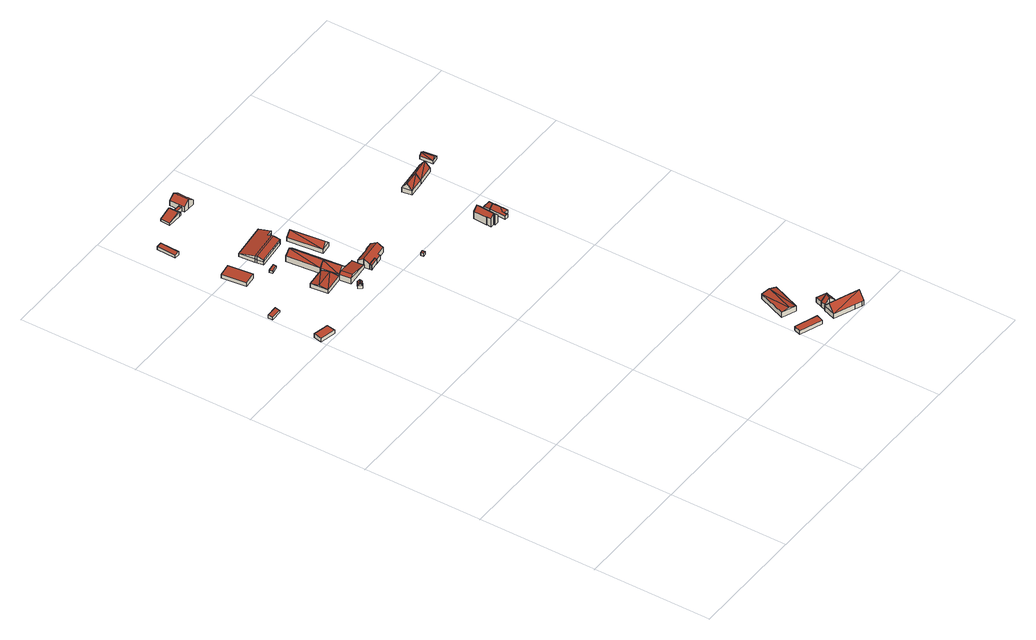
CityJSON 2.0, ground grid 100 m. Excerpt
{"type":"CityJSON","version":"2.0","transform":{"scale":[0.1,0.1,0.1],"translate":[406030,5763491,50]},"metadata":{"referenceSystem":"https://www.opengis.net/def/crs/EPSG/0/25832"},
"CityObjects":{
"building1":{"type":"Building","attributes":{"Gemeindeschluessel":"05515000","Geometrietyp2DReferenz":"3000","function":"31001_2700","roofType":"1000","measuredHeight":3.49},"geometry":[{"type":"Solid","lod":"2","boundaries":[[[[0,1,2,3]],[[4,5,1,0]],[[6,7,5,4]],[[3,2,7,6]],[[4,0,3,6]],[[1,5,7,2]]]],"semantics":{"surfaces":[{"type":"WallSurface"},{"type":"RoofSurface"},{"type":"GroundSurface"}],"values":[[0,0,0,0,1,2]]}}]},
"building2":{"type":"Building","attributes":{"Gemeindeschluessel":"05515000","Geometrietyp2DReferenz":"3000","function":"31001_2700","roofType":"2100","measuredHeight":2.77},"geometry":[{"type":"Solid","lod":"2","boundaries":[[[[8,9,10,11]],[[12,13,9,8]],[[14,15,13,12]],[[11,10,15,14]],[[12,8,11,14]],[[9,13,15,10]]]],"semantics":{"surfaces":[{"type":"WallSurface"},{"type":"RoofSurface"},{"type":"GroundSurface"}],"values":[[0,0,0,0,1,2]]}}]},
"building3":{"type":"Building","attributes":{"Gemeindeschluessel":"05515000","Geometrietyp2DReferenz":"3000","function":"31001_2700","roofType":"2100","measuredHeight":4.56},"geometry":[{"type":"Solid","lod":"2","boundaries":[[[[16,17,18,19]],[[20,21,17,16]],[[22,23,21,20]],[[19,18,23,22]],[[20,16,19,22]],[[17,21,23,18]]]],"semantics":{"surfaces":[{"type":"WallSurface"},{"type":"RoofSurface"},{"type":"GroundSurface"}],"values":[[0,0,0,0,1,2]]}}]},
"building4":{"type":"Building","attributes":{"Gemeindeschluessel":"05515000","Geometrietyp2DReferenz":"3000","function":"31001_2700","roofType":"3100","measuredHeight":4.86},"geometry":[{"type":"Solid","lod":"2","boundaries":[[[[24,25,26,27]],[[28,29,25,24]],[[30,31,29,28]],[[27,26,31,30]],[[24,32,28]],[[30,33,27]],[[24,27,33]],[[33,32,24]],[[32,33,30]],[[30,28,32]],[[25,29,31,26]]]],"semantics":{"surfaces":[{"type":"WallSurface"},{"type":"RoofSurface"},{"type":"GroundSurface"}],"values":[[0,0,0,0,0,0,1,1,1,1,2]]}}]},
"building5":{"type":"Building","attributes":{"Gemeindeschluessel":"05515000","Geometrietyp2DReferenz":"3000","function":"31001_2700","roofType":"2100","measuredHeight":2.94},"geometry":[{"type":"Solid","lod":"2","boundaries":[[[[34,35,36,37]],[[38,39,35,34]],[[40,41,39,38]],[[37,36,41,40]],[[38,34,37,40]],[[35,39,41,36]]]],"semantics":{"surfaces":[{"type":"WallSurface"},{"type":"RoofSurface"},{"type":"GroundSurface"}],"values":[[0,0,0,0,1,2]]}}]},
"building6":{"type":"Building","attributes":{"Gemeindeschluessel":"05515000","Geometrietyp2DReferenz":"3000","function":"31001_2700","roofType":"2100","measuredHeight":2.38},"geometry":[{"type":"Solid","lod":"2","boundaries":[[[[42,43,44,45]],[[46,47,43,42]],[[48,49,47,46]],[[45,44,49,48]],[[46,42,45,48]],[[43,47,49,44]]]],"semantics":{"surfaces":[{"type":"WallSurface"},{"type":"RoofSurface"},{"type":"GroundSurface"}],"values":[[0,0,0,0,1,2]]}}]},
"building7":{"type":"Building","attributes":{"Gemeindeschluessel":"05515000","Geometrietyp2DReferenz":"3000","function":"31001_2700","roofType":"3100","measuredHeight":4.41},"geometry":[{"type":"Solid","lod":"2","boundaries":[[[[50,51,52,53]],[[54,55,51,50]],[[56,57,55,54]],[[53,52,57,56]],[[50,58,54]],[[56,59,53]],[[50,53,59]],[[59,58,50]],[[58,59,56]],[[56,54,58]],[[51,55,57,52]]]],"semantics":{"surfaces":[{"type":"WallSurface"},{"type":"RoofSurface"},{"type":"GroundSurface"}],"values":[[0,0,0,0,0,0,1,1,1,1,2]]}}]},
"building8":{"type":"Building","attributes":{"Gemeindeschluessel":"05515000","Geometrietyp2DReferenz":"3000","function":"31001_3060","roofType":"5000","measuredHeight":8.97},"address":[{"country":"Germany","locality":"Münster","thoroughfareNumber":"130a","thoroughfareName":"Ashölterweg"}],"geometry":[{"type":"Solid","lod":"2","boundaries":[[[[60,61,62,63]],[[64,65,61,60]],[[66,26,65,64]],[[67,31,26,66]],[[63,62,31,67]],[[66,68,69]],[[67,66,69]],[[69,63,67]],[[68,64,60]],[[60,69,68]],[[63,69,60]],[[64,68,66]],[[61,65,26,31,62]]]],"semantics":{"surfaces":[{"type":"WallSurface"},{"type":"RoofSurface"},{"type":"GroundSurface"}],"values":[[0,0,0,0,0,1,1,1,1,1,0,0,2]]}}]},
"building9":{"type":"Building","attributes":{"Gemeindeschluessel":"05515000","Geometrietyp2DReferenz":"3000","function":"31001_2700","roofType":"5000","measuredHeight":7.01},"geometry":[{"type":"Solid","lod":"2","boundaries":[[[[70,71,72,73]],[[74,26,71,70]],[[64,65,26,74]],[[75,76,65,64]],[[77,78,76,75]],[[79,80,78,77]],[[81,82,80,79]],[[73,72,82,81]],[[83,84,74,70]],[[79,77,75,64,84,83,73,81]],[[73,83,70]],[[74,84,64]],[[71,26,65,76,78,80,82,72]]]],"semantics":{"surfaces":[{"type":"WallSurface"},{"type":"RoofSurface"},{"type":"GroundSurface"}],"values":[[0,0,0,0,0,0,0,0,1,1,0,0,2]]}}]},
"building10":{"type":"Building","attributes":{"Gemeindeschluessel":"05515000","Geometrietyp2DReferenz":"3000","function":"31001_2700","roofType":"3100","measuredHeight":9.03},"geometry":[{"type":"Solid","lod":"2","boundaries":[[[[85,86,62,63]],[[87,88,86,85]],[[60,61,88,87]],[[63,62,61,60]],[[85,89,87]],[[60,69,63]],[[63,69,89]],[[89,85,63]],[[69,60,87]],[[87,89,69]],[[86,88,61,62]]]],"semantics":{"surfaces":[{"type":"WallSurface"},{"type":"RoofSurface"},{"type":"GroundSurface"}],"values":[[0,0,0,0,0,0,1,1,1,1,2]]}}]},
"building11":{"type":"Building","attributes":{"Gemeindeschluessel":"05515000","Geometrietyp2DReferenz":"3000","function":"31001_3060","roofType":"5000","measuredHeight":6.04},"geometry":[{"type":"Solid","lod":"2","boundaries":[[[[90,91,92,93]],[[94,95,91,90]],[[96,97,95,94]],[[98,99,97,96]],[[100,101,99,98]],[[102,103,101,100]],[[104,105,103,102]],[[106,107,105,104]],[[108,109,107,106]],[[93,92,109,108]],[[110,93,108,111,112,113]],[[114,115,116,117]],[[118,112,111,115,114]],[[112,118,98,96]],[[118,114,117,100,98]],[[117,116,102,100]],[[116,115,104,102]],[[115,111,106,104]],[[113,112,96,94]],[[111,108,106]],[[110,113,94,90]],[[110,90,93]],[[91,95,97,99,101,103,105,107,109,92]]]],"semantics":{"surfaces":[{"type":"WallSurface"},{"type":"RoofSurface"},{"type":"GroundSurface"}],"values":[[0,0,0,0,0,0,0,0,0,0,1,1,1,0,0,0,0,0,0,0,0,0,2]]}}]},
"building12":{"type":"Building","attributes":{"Gemeindeschluessel":"05515000","Geometrietyp2DReferenz":"3000","function":"51009_1610","roofType":"2100","measuredHeight":4.67},"geometry":[{"type":"Solid","lod":"2","boundaries":[[[[119,120,121,122]],[[123,124,120,119]],[[125,126,124,123]],[[122,121,126,125]],[[123,119,122,125]],[[120,124,126,121]]]],"semantics":{"surfaces":[{"type":"WallSurface"},{"type":"RoofSurface"},{"type":"GroundSurface"}],"values":[[0,0,0,0,1,2]]}}]},
"building13":{"type":"Building","attributes":{"Gemeindeschluessel":"05515000","Geometrietyp2DReferenz":"3000","function":"31001_1000","roofType":"3100","measuredHeight":7.92},"address":[{"country":"Germany","locality":"Münster","thoroughfareNumber":"130","thoroughfareName":"Ashölterweg"}],"geometry":[{"type":"Solid","lod":"2","boundaries":[[[[127,128,129,130]],[[131,132,128,127]],[[133,134,132,131]],[[135,136,134,133]],[[137,138,136,135]],[[139,140,138,137]],[[141,142,140,139]],[[143,144,142,141]],[[145,146,144,143]],[[147,148,146,145]],[[149,150,148,147]],[[151,152,150,149]],[[153,154,152,151]],[[155,156,154,153]],[[157,158,156,155]],[[130,129,158,157]],[[151,149,147,145,143,141,153]],[[139,137,135,133,131,127,130,157,155,153,141]],[[128,132,134,136,138,140,142,144,146,148,150,152,154,156,158,129]]]],"semantics":{"surfaces":[{"type":"WallSurface"},{"type":"RoofSurface"},{"type":"GroundSurface"}],"values":[[0,0,0,0,0,0,0,0,0,0,0,0,0,0,0,0,1,1,2]]}}]},
"building14":{"type":"Building","attributes":{"Gemeindeschluessel":"05515000","Geometrietyp2DReferenz":"3000","function":"31001_3060","roofType":"3100","measuredHeight":7.91},"address":[{"country":"Germany","locality":"Münster","thoroughfareNumber":"128","thoroughfareName":"Ashölterweg"}],"geometry":[{"type":"Solid","lod":"2","boundaries":[[[[159,160,161,162]],[[163,164,160,159]],[[165,166,164,163]],[[162,161,166,165]],[[159,167,163]],[[165,168,162]],[[162,168,167]],[[167,159,162]],[[168,165,163]],[[163,167,168]],[[160,164,166,161]]]],"semantics":{"surfaces":[{"type":"WallSurface"},{"type":"RoofSurface"},{"type":"GroundSurface"}],"values":[[0,0,0,0,0,0,1,1,1,1,2]]}}]},
"building15":{"type":"Building","attributes":{"Gemeindeschluessel":"05515000","Geometrietyp2DReferenz":"3000","function":"31001_2700"},"children":["building15-1","building15-2"]},
"building15-1":{"type":"BuildingPart","attributes":{"roofType":"1000","measuredHeight":3.3},"parents":["building15"],"geometry":[{"type":"Solid","lod":"2","boundaries":[[[[169,170,171,172]],[[173,174,170,169]],[[175,176,174,173]],[[177,178,176,175]],[[179,180,178,177]],[[177,175,173,169,172,179]],[[170,174,176,178,180,171]],[[180,179,172,171]]]],"semantics":{"surfaces":[{"type":"WallSurface"},{"type":"RoofSurface"},{"type":"GroundSurface"},{"type":"ClosureSurface"}],"values":[[0,0,0,0,0,1,2,3]]}}]},
"building15-2":{"type":"BuildingPart","attributes":{"roofType":"3100","measuredHeight":5.28},"parents":["building15"],"geometry":[{"type":"Solid","lod":"2","boundaries":[[[[181,182,183,184]],[[185,186,182,181]],[[184,183,180,179,187]],[[181,188,185]],[[187,189,184]],[[184,189,188,181]],[[185,188,189,187]],[[182,186,171,180,183]],[[179,172,171,186,185,187]],[[180,171,172,179]]]],"semantics":{"surfaces":[{"type":"WallSurface"},{"type":"RoofSurface"},{"type":"GroundSurface"},{"type":"ClosureSurface"}],"values":[[0,0,0,0,0,1,1,2,0,3]]}}]},
"building16":{"type":"Building","attributes":{"Gemeindeschluessel":"05515000","Geometrietyp2DReferenz":"3000","function":"31001_2500","roofType":"1000","measuredHeight":2.55},"address":[{"country":"Germany","locality":"Münster","thoroughfareNumber":"130b","thoroughfareName":"Ashölterweg"}],"geometry":[{"type":"Solid","lod":"2","boundaries":[[[[190,191,192,193]],[[194,195,191,190]],[[196,197,195,194]],[[193,192,197,196]],[[194,190,193,196]],[[191,195,197,192]]]],"semantics":{"surfaces":[{"type":"WallSurface"},{"type":"RoofSurface"},{"type":"GroundSurface"}],"values":[[0,0,0,0,1,2]]}}]},
"building17":{"type":"Building","attributes":{"Gemeindeschluessel":"05515000","Geometrietyp2DReferenz":"3000","function":"31001_1000","roofType":"3100","measuredHeight":8.44},"address":[{"country":"Germany","locality":"Münster","thoroughfareNumber":"120","thoroughfareName":"Ashölterweg"}],"geometry":[{"type":"Solid","lod":"2","boundaries":[[[[198,199,200,201]],[[202,203,199,198]],[[204,205,203,202]],[[206,207,205,204]],[[208,209,207,206]],[[210,211,209,208]],[[212,213,211,210]],[[214,215,213,212]],[[216,217,215,214]],[[201,200,217,216]],[[210,208,206,204,202,212]],[[198,201,216,214,212,202]],[[199,203,205,207,209,211,213,215,217,200]]]],"semantics":{"surfaces":[{"type":"WallSurface"},{"type":"RoofSurface"},{"type":"GroundSurface"}],"values":[[0,0,0,0,0,0,0,0,0,0,1,1,2]]}}]},
"building18":{"type":"Building","attributes":{"Gemeindeschluessel":"05515000","Geometrietyp2DReferenz":"3000","function":"51003_1201","roofType":"1000","measuredHeight":3.45},"geometry":[{"type":"Solid","lod":"2","boundaries":[[[[218,219,220,221]],[[222,223,219,218]],[[224,225,223,222]],[[221,220,225,224]],[[222,218,221,224]],[[219,223,225,220]]]],"semantics":{"surfaces":[{"type":"WallSurface"},{"type":"RoofSurface"},{"type":"GroundSurface"}],"values":[[0,0,0,0,1,2]]}}]},
"building19":{"type":"Building","attributes":{"Gemeindeschluessel":"05515000","Geometrietyp2DReferenz":"3000","function":"31001_2700","roofType":"3100","measuredHeight":6.34},"geometry":[{"type":"Solid","lod":"2","boundaries":[[[[226,227,228,229]],[[230,231,227,226]],[[232,233,231,230]],[[229,228,233,232]],[[226,234,230]],[[232,235,229]],[[235,234,226]],[[226,229,235]],[[232,230,234]],[[234,235,232]],[[227,231,233,228]]]],"semantics":{"surfaces":[{"type":"WallSurface"},{"type":"RoofSurface"},{"type":"GroundSurface"}],"values":[[0,0,0,0,0,0,1,1,1,1,2]]}}]},
"building20":{"type":"Building","attributes":{"Gemeindeschluessel":"05515000","Geometrietyp2DReferenz":"3000","function":"31001_2700"},"children":["building20-1","building20-2"]},
"building20-1":{"type":"BuildingPart","attributes":{"roofType":"3100","measuredHeight":10.09},"parents":["building20"],"geometry":[{"type":"Solid","lod":"2","boundaries":[[[[236,237,238,239]],[[240,241,237,236]],[[242,243,241,240]],[[244,245,246,243,242]],[[247,248,249,250,251]],[[239,238,248,247]],[[244,242,240,236,239,252]],[[247,251,252,239]],[[237,241,243,246,253,249,248,238]],[[245,244,252,254]],[[246,245,254,253]],[[250,254,252,251]],[[254,250,249,253]]]],"semantics":{"surfaces":[{"type":"WallSurface"},{"type":"RoofSurface"},{"type":"GroundSurface"},{"type":"ClosureSurface"}],"values":[[0,0,0,0,0,0,1,1,2,0,3,0,3]]}}]},
"building20-2":{"type":"BuildingPart","attributes":{"roofType":"3100","measuredHeight":10.87},"parents":["building20"],"geometry":[{"type":"Solid","lod":"2","boundaries":[[[[255,256,246,245]],[[257,258,256,255]],[[259,260,258,257]],[[261,262,260,259]],[[263,264,262,261]],[[265,266,264,263]],[[267,268,266,265]],[[250,249,268,267]],[[269,270,271,272,273]],[[245,254,250,273,272,255]],[[263,272,271]],[[263,261,259,257,272]],[[270,269,267,265]],[[271,270,265,263]],[[269,273,250,267]],[[272,257,255]],[[256,258,260,262,264,266,268,249,253,246]],[[253,254,245,246]],[[249,250,254,253]]]],"semantics":{"surfaces":[{"type":"WallSurface"},{"type":"RoofSurface"},{"type":"GroundSurface"},{"type":"ClosureSurface"}],"values":[[0,0,0,0,0,0,0,0,1,1,1,1,0,0,0,0,2,3,3]]}}]},
"building21":{"type":"Building","attributes":{"Gemeindeschluessel":"05515000","Geometrietyp2DReferenz":"3000","function":"51009_1611","roofType":"2100","measuredHeight":4.72},"geometry":[{"type":"Solid","lod":"2","boundaries":[[[[274,275,276,277]],[[278,279,275,274]],[[280,281,279,278]],[[282,283,281,280]],[[284,285,283,282]],[[277,276,285,284]],[[282,280,278,274,277,284]],[[275,279,281,283,285,276]]]],"semantics":{"surfaces":[{"type":"WallSurface"},{"type":"RoofSurface"},{"type":"GroundSurface"}],"values":[[0,0,0,0,0,0,1,2]]}}]},
"building22":{"type":"Building","attributes":{"Gemeindeschluessel":"05515000","Geometrietyp2DReferenz":"3000","function":"31001_1000","roofType":"3100","measuredHeight":10.76},"address":[{"country":"Germany","locality":"Münster","thoroughfareNumber":"107","thoroughfareName":"Messingweg"}],"geometry":[{"type":"Solid","lod":"2","boundaries":[[[[286,287,288,289]],[[290,291,287,286]],[[292,293,291,290]],[[294,295,293,292]],[[296,297,295,294]],[[298,299,297,296]],[[300,301,299,298]],[[302,303,301,300]],[[304,305,303,302]],[[306,307,305,304]],[[308,309,307,306]],[[289,288,309,308]],[[302,300,298,296,294,304]],[[292,290,286,289,308,306,304,294]],[[287,291,293,295,297,299,301,303,305,307,309,288]]]],"semantics":{"surfaces":[{"type":"WallSurface"},{"type":"RoofSurface"},{"type":"GroundSurface"}],"values":[[0,0,0,0,0,0,0,0,0,0,0,0,1,1,2]]}}]},
"building23":{"type":"Building","attributes":{"Gemeindeschluessel":"05515000","Geometrietyp2DReferenz":"3000","function":"31001_1310","roofType":"5000","measuredHeight":6.04},"geometry":[{"type":"Solid","lod":"2","boundaries":[[[[310,311,312,313]],[[314,315,311,310]],[[316,317,315,314]],[[318,319,317,316]],[[320,321,319,318]],[[313,312,321,320]],[[320,318,322]],[[323,324,322,318,316,325]],[[316,314,325]],[[325,314,310,323]],[[323,310,313,324]],[[324,313,320,322]],[[311,315,317,319,321,312]]]],"semantics":{"surfaces":[{"type":"WallSurface"},{"type":"RoofSurface"},{"type":"GroundSurface"}],"values":[[0,0,0,0,0,0,0,1,0,1,1,1,2]]}}]},
"building24":{"type":"Building","attributes":{"Gemeindeschluessel":"05515000","Geometrietyp2DReferenz":"3000","function":"51009_1610","roofType":"2100","measuredHeight":2.93},"geometry":[{"type":"Solid","lod":"2","boundaries":[[[[326,327,328,329]],[[330,331,327,326]],[[332,333,331,330]],[[329,328,333,332]],[[330,326,329,332]],[[327,331,333,328]]]],"semantics":{"surfaces":[{"type":"WallSurface"},{"type":"RoofSurface"},{"type":"GroundSurface"}],"values":[[0,0,0,0,1,2]]}}]},
"building25":{"type":"Building","attributes":{"Gemeindeschluessel":"05515000","Geometrietyp2DReferenz":"3000","function":"31001_1000","roofType":"3100","measuredHeight":8.9},"address":[{"country":"Germany","locality":"Münster","thoroughfareNumber":"101","thoroughfareName":"Messingweg"}],"geometry":[{"type":"Solid","lod":"2","boundaries":[[[[334,335,336,337]],[[338,339,335,334]],[[340,341,339,338]],[[337,336,341,340]],[[334,342,338]],[[340,343,337]],[[343,342,334]],[[334,337,343]],[[342,343,340]],[[340,338,342]],[[335,339,341,336]]]],"semantics":{"surfaces":[{"type":"WallSurface"},{"type":"RoofSurface"},{"type":"GroundSurface"}],"values":[[0,0,0,0,0,0,1,1,1,1,2]]}}]},
"building26":{"type":"Building","attributes":{"Gemeindeschluessel":"05515000","Geometrietyp2DReferenz":"3000","function":"31001_1000","roofType":"3100","measuredHeight":8.85},"address":[{"country":"Germany","locality":"Münster","thoroughfareNumber":"103","thoroughfareName":"Messingweg"}],"geometry":[{"type":"Solid","lod":"2","boundaries":[[[[344,345,341,340]],[[346,347,345,344]],[[337,336,347,346]],[[340,341,336,337]],[[344,348,346]],[[337,343,340]],[[343,348,344]],[[344,340,343]],[[348,343,337]],[[337,346,348]],[[345,347,336,341]]]],"semantics":{"surfaces":[{"type":"WallSurface"},{"type":"RoofSurface"},{"type":"GroundSurface"}],"values":[[0,0,0,0,0,0,1,1,1,1,2]]}}]},
"building27":{"type":"Building","attributes":{"Gemeindeschluessel":"05515000","Geometrietyp2DReferenz":"3000","function":"31001_1310","roofType":"3100","measuredHeight":4.49},"geometry":[{"type":"Solid","lod":"2","boundaries":[[[[349,350,351,352]],[[353,354,350,349]],[[355,356,354,353]],[[352,351,356,355]],[[349,357,353]],[[355,358,352]],[[357,349,352]],[[352,358,357]],[[353,357,358]],[[358,355,353]],[[350,354,356,351]]]],"semantics":{"surfaces":[{"type":"WallSurface"},{"type":"RoofSurface"},{"type":"GroundSurface"}],"values":[[0,0,0,0,0,0,1,1,1,1,2]]}}]}
},
"vertices":[
[146,3091,44],[146,3091,9],[17,3119,9],[17,3119,44],[132,3019,44],[132,3019,9],[2,3047,44],[2,3047,9],
[103,3478,34],[103,3478,12],[104,3518,12],[104,3518,40],[8,3476,34],[8,3476,12],[8,3517,40],[8,3517,12],
[288,4056,55],[288,4056,10],[190,4046,10],[190,4046,44],[312,3850,55],[312,3850,10],[214,3839,44],[214,3839,10],
[477,3306,45],[477,3306,9],[648,3323,9],[648,3323,45],[462,3452,45],[462,3452,9],[632,3469,45],[632,3469,9],[470,3379,58],[640,3396,58],
[192,4450,32],[192,4450,7],[235,4448,7],[235,4448,37],[201,4611,32],[201,4611,7],[244,4609,37],[244,4609,7],
[436,3791,33],[436,3791,10],[440,3766,10],[440,3766,29],[503,3801,33],[503,3801,10],[506,3776,29],[506,3776,10],
[664,3129,35],[664,3129,9],[704,3160,9],[704,3160,35],[642,3159,35],[642,3159,9],[682,3190,35],[682,3190,9],[653,3144,53],[693,3175,53],
[733,3490,60],[733,3490,9],[631,3479,9],[631,3479,60],[749,3337,60],[749,3337,9],[648,3323,60],[632,3469,60],[700,3331,99],[682,3484,99],
[658,3226,62],[658,3226,9],[860,3247,9],[860,3247,35],[648,3323,62],[850,3348,35],[850,3348,9],[852,3349,35],[852,3349,9],[857,3301,34],[857,3301,9],[854,3301,35],[854,3301,9],[683,3228,79],[672,3327,79],
[605,3759,60],[605,3759,9],[705,3769,60],[705,3769,9],[655,3764,99],
[774,4002,39],[774,4002,9],[763,4105,9],[763,4105,39],[725,3997,39],[725,3997,9],[729,3964,39],[729,3964,9],[729,3957,39],[729,3957,9],[736,3898,39],[736,3898,9],[481,3870,39],[481,3870,9],[475,3923,39],[475,3923,9],[474,3937,39],[474,3937,9],[459,4073,39],[459,4073,9],[774,4002,62],[474,3937,69],[729,3964,69],[725,3997,62],[730,3950,69],[475,3923,69],[481,3870,58],[736,3898,58],[729,3957,69],
[946,3194,52],[946,3194,15],[944,3210,15],[944,3210,61],[871,3186,52],[871,3186,15],[869,3203,61],[869,3203,15],
[946,3194,49],[946,3194,11],[1000,3200,11],[1000,3200,49],[944,3210,59],[944,3210,11],[869,3203,59],[869,3203,11],[871,3186,49],[871,3186,11],[867,3186,49],[867,3186,11],[860,3247,87],[860,3247,11],[860,3252,90],[860,3252,11],[854,3301,59],[854,3301,11],[857,3301,59],[857,3301,11],[999,3315,59],[999,3315,11],[999,3321,55],[999,3321,11],[1064,3328,55],[1064,3328,11],[1070,3273,90],[1070,3273,11],[1075,3224,59],[1075,3224,11],[998,3216,59],[998,3216,11],
[795,3877,47],[795,3877,10],[829,3583,10],[829,3583,47],[879,3887,47],[879,3887,10],[913,3593,47],[913,3593,10],[837,3882,89],[871,3588,89],
[654,4727,41],[654,4727,8],[594,4729,8],[594,4729,41],[653,4700,41],[653,4700,8],[606,4701,41],[606,4701,8],[605,4675,41],[605,4675,8],[592,4676,41],[592,4676,8],
[473,4763,28],[473,4763,8],[470,4680,8],[470,4680,28],[595,4760,47],[595,4760,8],[592,4676,46],[576,4760,61],[573,4676,61],
[1205,2984,34],[1205,2984,8],[1207,2960,8],[1207,2960,34],[1229,2987,34],[1229,2987,8],[1231,2963,34],[1231,2963,8],
[656,4806,56],[656,4806,9],[654,4727,9],[654,4727,56],[706,4804,93],[706,4804,9],[757,4802,56],[757,4802,9],[754,4721,56],[754,4721,9],[762,4721,50],[762,4721,9],[760,4670,50],[760,4670,9],[703,4672,93],[703,4672,9],[652,4674,56],[652,4674,9],[653,4700,56],[653,4700,9],
[2213,200,38],[2213,200,3],[2023,272,3],[2023,272,38],[2191,141,38],[2191,141,3],[2000,212,38],[2000,212,3],
[2177,659,54],[2177,659,8],[2083,423,8],[2083,423,54],[2296,612,54],[2296,612,8],[2202,375,54],[2202,375,8],[2236,636,71],[2142,399,71],
[2427,223,56],[2427,223,3],[2386,239,3],[2386,239,103],[2428,224,56],[2428,224,3],[2431,223,52],[2431,223,3],[2413,178,53],[2413,178,45],[2413,178,3],[2347,254,53],[2347,254,3],[2330,211,3],[2330,211,45],[2330,211,52],[2369,195,103],[2369,195,3],[2369,195,45],
[2575,114,45],[2575,114,3],[2532,7,45],[2532,7,3],[2519,12,45],[2519,12,3],[2462,35,45],[2462,35,3],[2286,105,45],[2286,105,3],[2327,210,45],[2327,210,3],[2329,209,45],[2329,209,3],[2329,209,48],[2327,210,48],[2307,158,111],[2553,60,111],[2330,210,45],
[2347,254,51],[2347,254,4],[2427,223,4],[2427,223,51],[2370,313,46],[2370,313,4],[2454,279,46],[2454,279,4],[2431,223,51],[2431,223,4],[2428,224,51],[2428,224,4],
[1814,2721,84],[1814,2721,9],[1817,2769,9],[1817,2769,83],[1785,2722,112],[1785,2722,9],[1785,2733,113],[1785,2733,9],[1782,2733,116],[1782,2733,9],[1749,2734,83],[1749,2734,9],[1752,2773,83],[1752,2773,9],[1749,2773,81],[1749,2773,9],[1756,2888,80],[1756,2888,9],[1792,2886,116],[1792,2886,9],[1826,2884,82],[1826,2884,9],[1820,2769,81],[1820,2769,9],
[1910,2721,36],[1910,2721,7],[1945,2718,7],[1945,2718,36],[1908,2693,36],[1908,2693,7],[1875,2693,36],[1875,2693,7],[1884,2834,36],[1884,2834,7],[1950,2831,36],[1950,2831,7],[1917,2832,67],[1894,2739,51],[1913,2755,68],[1892,2693,52],
[1950,2831,35],[1950,2831,6],[1954,2888,6],[1954,2888,30],[1884,2834,35],[1884,2834,6],[1887,2892,30],[1887,2892,6],
[1726,3405,48],[1726,3405,9],[1858,3421,9],[1858,3421,48],[1715,3488,48],[1715,3488,9],[1848,3504,48],[1848,3504,9],[1721,3446,98],[1853,3462,98],
[1999,3522,48],[1999,3522,9],[2009,3439,48],[2009,3439,9],[2004,3481,98],
[2161,3481,36],[2161,3481,8],[2149,3591,8],[2149,3591,36],[2100,3474,36],[2100,3474,8],[2089,3584,36],[2089,3584,8],[2131,3478,53],[2119,3588,53]
]}
